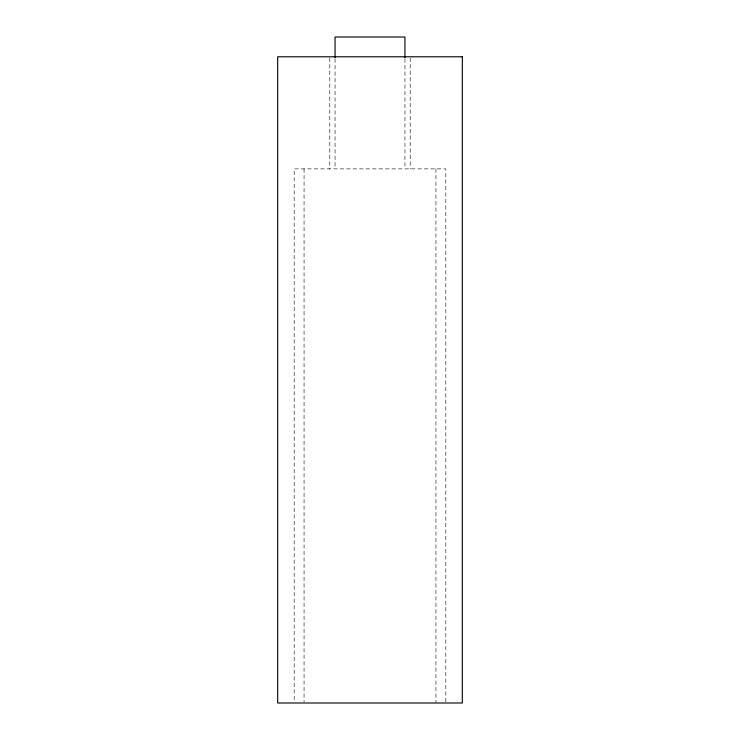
<?xml version="1.0" encoding="UTF-8"?>
<svg xmlns="http://www.w3.org/2000/svg" width="740" height="740" viewBox="0 0 740 740"><rect width="100%" height="100%" fill="white"/><g stroke="black" fill="none" stroke-linecap="round" stroke-linejoin="round"><path stroke-width="0.56" stroke-dasharray="3.7 2.78" d="M445.832 701.844L445.832 168.877L294.168 168.877L294.168 701.844M435.943 168.877L435.943 703M410.191 57.942L410.191 168.877M404.947 58.793L404.947 168.877M335.054 58.793L335.054 168.877M329.809 57.942L329.809 168.877M304.057 168.877L304.057 701.844"/><path stroke-width="1.11" d="M404.947 57.646L404.947 37L335.054 37L335.054 57.646M462.315 56.786L277.685 56.786L277.685 703L462.315 703L462.315 56.786"/></g></svg>
